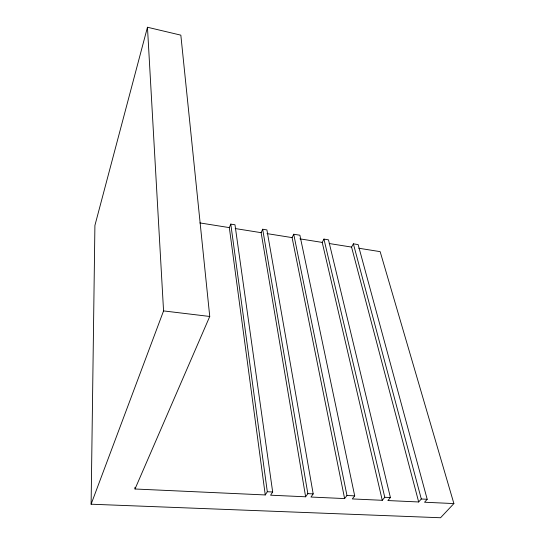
<?xml version="1.0" encoding="UTF-8"?>
<svg xmlns="http://www.w3.org/2000/svg" width="545" height="545" viewBox="0 0 545 545"><rect width="100%" height="100%" fill="white"/><g stroke="black" fill="none" stroke-linecap="round" stroke-linejoin="round"><path stroke-width="0.82" d="M358.787 248.234L380.151 251.64L453.89 503.573L440.544 517.75L91.11 504.207L94.912 225.446L147.463 27.25L180.838 35.153L209.743 316.468L135.003 489.001L265.258 494.949L267.309 491.733L230.78 224.104L234.984 224.778L272.67 491.985L270.599 495.194L305.629 496.795L307.843 493.647L262.683 229.234L266.914 229.915L313.191 493.899L310.957 497.04L344.61 498.58L346.974 495.487L293.728 234.234L299.893 235.222L354.7 495.855L352.308 498.927L382.27 500.296L384.77 497.272L323.948 239.098L328.478 239.827L390.404 497.537L387.89 500.555L418.676 501.965L421.305 498.995L427.198 499.274L358.147 244.596L353.378 243.833L351.566 247.083L418.676 501.965M91.11 504.207L163.561 310.909L147.463 27.25M265.258 494.949L229.329 227.612L230.78 224.104M305.629 496.795L261.137 232.674L262.683 229.234M344.61 498.58L292.086 237.606L293.728 234.234M382.27 500.296L322.218 242.409L323.948 239.098M427.198 499.274L424.548 502.231L453.89 503.573M267.309 491.733L272.67 491.985M307.843 493.647L313.191 493.899M346.974 495.487L354.7 495.855M384.77 497.272L390.404 497.537M163.561 310.909L209.743 316.468M199.899 222.919L229.329 227.612M235.202 228.546L261.137 232.674M267.023 233.614L292.086 237.606M299.886 238.853L322.218 242.409M329.214 243.526L351.566 247.083M353.378 243.833L421.305 498.995M134.962 487.298L135.003 489.001"/></g></svg>
